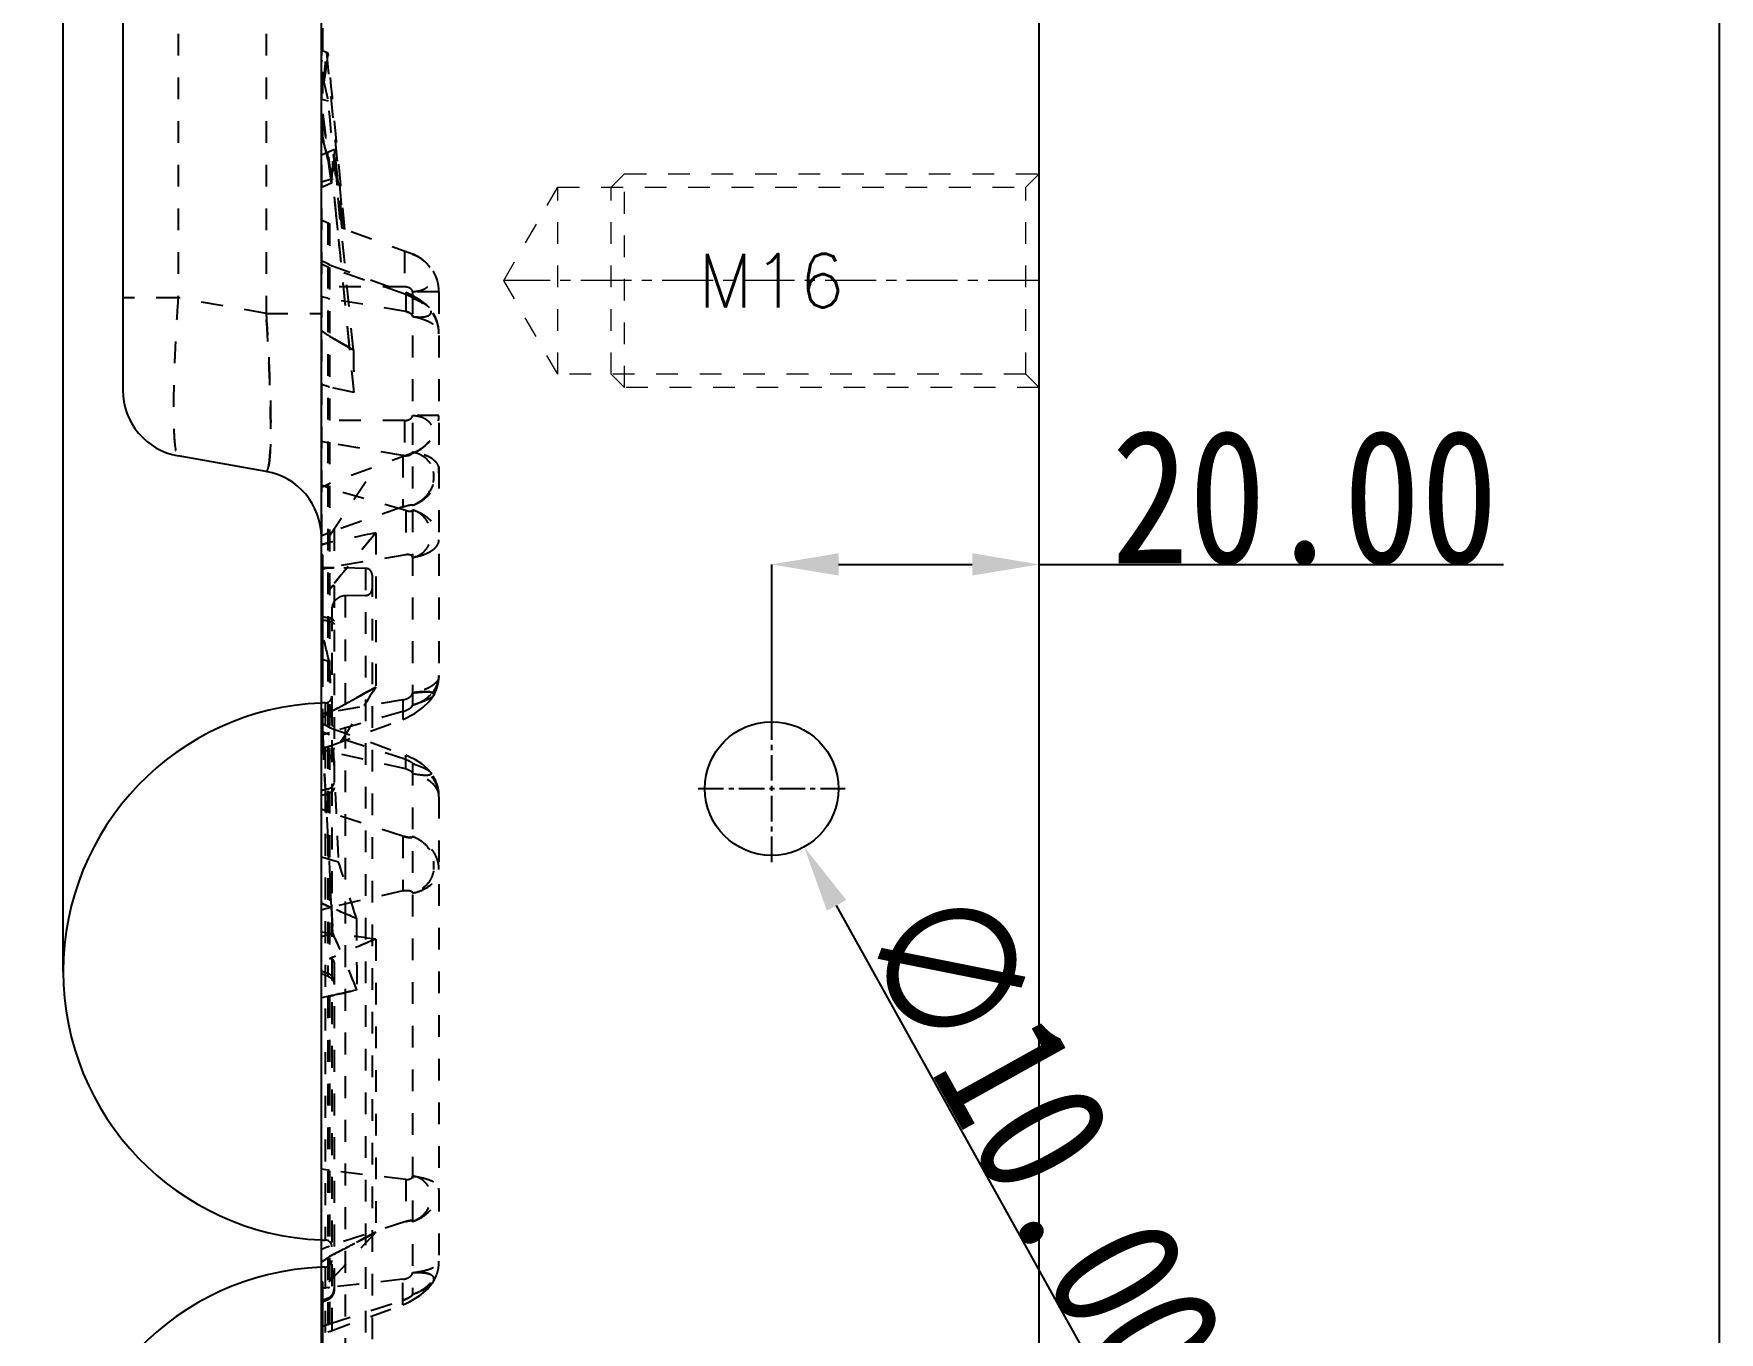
# Model space of a CAD drawing. Header units: millimetres. Extents: x 2667 to 4588, y -8940 to -2822.
# Drawn here: x 3617.1 to 3743.2, y -5676.1 to -5578.9 of the extents above; entities that cross this region are included whole.
import ezdxf
from ezdxf.enums import TextEntityAlignment as Align

# ---------------------------------------------------------------- set-up
doc = ezdxf.new("R2010")
doc.units = ezdxf.units.MM
doc.header["$LTSCALE"] = 16.335
doc.header["$PDMODE"] = 3
doc.header["$PDSIZE"] = 8
doc.linetypes.add('CENTER', pattern=[0.6, 0.375, -0.075, 0.075, -0.075])
doc.linetypes.add('HIDDEN', pattern=[0.2, 0.1, -0.1])
doc.layers.get('0').update_dxf_attribs({"linetype": 'CONTINUOUS'})
doc.layers.get('Defpoints').update_dxf_attribs({"linetype": 'CONTINUOUS'})
doc.layers.add('DEFAULT_2', color=8, linetype='HIDDEN')
doc.layers.add('screw', color=33, linetype='CONTINUOUS', lineweight=13)
doc.styles.get("Standard").update_dxf_attribs({"font": 'txt', "width": 0.85})
doc.styles.add('TXT', font='txt.shx', dxfattribs={"bigfont": 'gbcbig.shx'})
doc.dimstyles.new('mold', dxfattribs={"dimtxt": 10, "dimasz": 5, "dimexe": 0, "dimexo": 0, "dimgap": 0, "dimtad": 1, "dimzin": 1, "dimdsep": 46, "dimtxsty": 'Standard', "dimcen": 0, "dimclrd": 4, "dimclre": 4, "dimclrt": 6, "dimazin": 0, "dimtfac": 1, "dimtofl": 0, "dimtmove": 0, "dimatfit": 3, "dimfxl": 0, "dimarcsym": 0})

# ---------------------------------------------------------------- blocks, each defined once
blk = doc.blocks.new('*D408')
at = {"color": 4, "linetype": 'Continuous', "lineweight": -2}
for p, q in [((3638.63, -5627), (3638.63, -5549.5)), ((3687.32, -5549.5), (3643.63, -5549.5)), ((3692.32, -5618.63), (3692.32, -5549.5))]:
    blk.add_line(p, q, dxfattribs=at)
at = {"color": 4}
for points in [[(3643.63, -5548.66), (3643.63, -5550.33), (3638.63, -5549.5)], [(3687.32, -5548.66), (3687.32, -5550.33), (3692.32, -5549.5)]]:
    blk.add_solid(points, dxfattribs=at)
at = {"layer": 'Defpoints', "color": 0}
for p in [(3638.63, -5549.5), (3692.32, -5618.63), (3638.63, -5627)]:
    blk.add_point(p, dxfattribs=at)
at = {"color": 6, "insert": (3659.79, -5544.5), "char_height": 10, "attachment_point": 5}
blk.add_mtext('53.69', dxfattribs=at)
blk = doc.blocks.new('*D410')
at = {"color": 4, "lineweight": -2}
blk.add_line((3696.8, -5679.47), (3677.17, -5644.14), dxfattribs=at)
at = {"color": 4}
blk.add_solid([(3677.9, -5643.73), (3676.45, -5644.54), (3674.75, -5639.77)], dxfattribs=at)
at = {"layer": 'Defpoints', "color": 0}
for p in [(3669.89, -5631.03), (3674.75, -5639.77)]:
    blk.add_point(p, dxfattribs=at)
at = {"color": 6, "insert": (3692.57, -5661.56), "char_height": 10, "attachment_point": 5, "rotation": 299.0567}
blk.add_mtext('∅10.00', dxfattribs=at)
blk = doc.blocks.new('*D409')
at = {"color": 4, "lineweight": -2}
for p, q in [((3672.32, -5631.75), (3672.32, -5618.63)), ((3677.32, -5618.63), (3687.32, -5618.63)), ((3692.32, -5628.64), (3692.32, -5618.63)), ((3692.32, -5618.63), (3727.07, -5618.63))]:
    blk.add_line(p, q, dxfattribs=at)
at = {"color": 4}
for points in [[(3677.32, -5617.79), (3677.32, -5619.46), (3672.32, -5618.63)], [(3687.32, -5617.79), (3687.32, -5619.46), (3692.32, -5618.63)]]:
    blk.add_solid(points, dxfattribs=at)
at = {"layer": 'Defpoints', "color": 0}
for p in [(3692.32, -5618.63), (3692.32, -5628.64), (3672.32, -5631.75)]:
    blk.add_point(p, dxfattribs=at)
at = {"color": 6, "insert": (3712.19, -5613.63), "char_height": 10, "attachment_point": 5}
blk.add_mtext('20.00', dxfattribs=at)
blk = doc.blocks.new('*D462')
at = {"color": 4, "linetype": 'Continuous', "lineweight": -2}
for p, q in [((3619.31, -5649.08), (3619.31, -5528.51)), ((3687.32, -5528.51), (3624.31, -5528.51)), ((3692.32, -5572.4), (3692.32, -5528.51))]:
    blk.add_line(p, q, dxfattribs=at)
at = {"color": 4}
for points in [[(3624.31, -5527.68), (3624.31, -5529.35), (3619.31, -5528.51)], [(3687.32, -5527.68), (3687.32, -5529.35), (3692.32, -5528.51)]]:
    blk.add_solid(points, dxfattribs=at)
at = {"layer": 'Defpoints', "color": 0}
for p in [(3619.31, -5528.51), (3692.32, -5572.4), (3619.31, -5649.08)]:
    blk.add_point(p, dxfattribs=at)
at = {"color": 6, "insert": (3650.17, -5523.51), "char_height": 10, "attachment_point": 5}
blk.add_mtext('73.00', dxfattribs=at)

msp = doc.modelspace()

# ---------------------------------------------------------------- linework, layer by layer
at = {"color": 7, "linetype": 'Continuous'}
for p, q in [((3623.777, -5572.397), (3623.777, -5605.583)), ((3692.317, -5862.397), (3692.317, -5572.397)), ((3634.495, -5611.668), (3627.909, -5610.507)), ((3638.627, -5680.999), (3638.627, -5616.592)), ((3638.727, -5617.924), (3638.627, -5617.884)), ((3638.727, -5626.363), (3638.727, -5617.924)), ((3638.627, -5625.727), (3638.727, -5625.752)), ((3638.727, -5626.363), (3638.627, -5626.402)), ((3638.727, -5672.327), (3638.627, -5672.28)), ((3638.727, -5680.999), (3638.727, -5672.327))]:
    msp.add_line(p, q, dxfattribs=at)
at = {"color": 1, "linetype": 'CENTER', "ltscale": 0.310989}
for p, q in [((3672.317, -5640.897), (3672.317, -5629.897)), ((3666.817, -5635.397), (3677.817, -5635.397))]:
    msp.add_line(p, q, dxfattribs=at)
msp.add_lwpolyline([(3112.835, -5493.693), (3743.206, -5493.693), (3743.206, -5949.604), (3112.835, -5949.604)], close=True)
msp.add_circle((3672.317, -5635.397), 5)
at = {"color": 7, "linetype": 'Continuous'}
for centre, radius, start, end in [((3628.777, -5605.583), 5, 180, 260), ((3633.627, -5616.592), 5, 0, 80), ((3639.415, -5649.082), 20.1, 92.25433, 267.74567), ((3639.415, -5691.292), 20.1, 92.25433, 267.74567)]:
    msp.add_arc(centre, radius, start, end, dxfattribs=at)
at = {"layer": 'DEFAULT_2', "color": 8, "linetype": 'HIDDEN'}
for p, q in [((3627.909, -5572.397), (3627.909, -5598.689)), ((3634.495, -5572.397), (3634.495, -5599.85)), ((3638.627, -5572.397), (3638.627, -5616.592)), ((3638.727, -5586.667), (3638.727, -5572.397)), ((3639.133, -5580.387), (3638.627, -5580.177)), ((3638.727, -5581.008), (3638.627, -5580.981)), ((3639.04, -5581.147), (3639.055, -5581.034)), ((3639.055, -5581.034), (3639.133, -5580.387)), ((3638.727, -5581.88), (3638.815, -5582.653)), ((3638.727, -5582.196), (3638.777, -5582.637)), ((3638.627, -5582.574), (3638.815, -5582.652)), ((3638.815, -5582.652), (3638.823, -5582.605)), ((3638.627, -5583.81), (3639.13, -5583.955)), ((3638.727, -5584.921), (3639.403, -5590.099)), ((3638.737, -5586.778), (3638.627, -5586.808)), ((3638.727, -5586.667), (3638.737, -5586.778)), ((3638.978, -5587.814), (3638.737, -5586.778)), ((3639.62, -5587.593), (3638.627, -5588.006)), ((3638.988, -5587.856), (3638.978, -5587.814)), ((3639.1, -5587.943), (3639.083, -5587.816)), ((3639.172, -5588.473), (3639.1, -5587.943)), ((3639.393, -5590.103), (3639.172, -5588.473)), ((3639.47, -5589.791), (3638.627, -5590.034)), ((3639.806, -5593.097), (3639.47, -5589.791)), ((3639.393, -5590.103), (3638.627, -5590.422)), ((3639.115, -5593.092), (3638.627, -5592.864)), ((3639.115, -5593.092), (3639.115, -5649.436)), ((3639.227, -5593.155), (3639.227, -5648.135)), ((3645.453, -5595.422), (3639.227, -5593.155)), ((3639.834, -5593.376), (3639.806, -5593.097)), ((3639.854, -5593.572), (3639.834, -5593.376)), ((3639.86, -5593.629), (3639.854, -5593.572)), ((3640.208, -5593.051), (3640.259, -5593.531)), ((3639.115, -5596.151), (3638.627, -5595.923)), ((3639.115, -5596.386), (3638.627, -5596.17)), ((3639.227, -5596.214), (3639.115, -5596.151)), ((3644.849, -5595.202), (3644.849, -5597.864)), ((3639.227, -5596.214), (3644.949, -5598.297)), ((3644.949, -5598.427), (3639.227, -5596.447)), ((3627.909, -5598.689), (3623.777, -5598.689)), ((3634.495, -5599.85), (3627.909, -5598.689)), ((3644.849, -5597.864), (3638.627, -5597.864)), ((3639.115, -5598.719), (3638.627, -5598.614)), ((3644.949, -5598.297), (3644.949, -5599.71)), ((3645.343, -5598.461), (3644.949, -5598.297)), ((3645.955, -5598.797), (3645.328, -5598.454)), ((3645.453, -5598.241), (3645.453, -5629.15)), ((3647.427, -5598.241), (3645.453, -5598.241)), ((3647.427, -5598.241), (3647.427, -5626.934)), ((3634.495, -5599.85), (3638.627, -5599.85)), ((3644.949, -5599.71), (3639.227, -5598.749)), ((3646.697, -5599.419), (3646.696, -5599.418)), ((3639.115, -5601.468), (3638.627, -5601.138)), ((3639.227, -5601.557), (3639.83, -5601.899)), ((3639.83, -5601.899), (3640.13, -5602.07)), ((3640.13, -5602.07), (3640.43, -5602.241)), ((3640.43, -5602.241), (3641.028, -5602.583)), ((3640.761, -5602.609), (3640.742, -5602.419)), ((3641.074, -5605.758), (3640.761, -5602.609)), ((3639.115, -5605.327), (3638.627, -5605.17)), ((3647.427, -5607.488), (3645.453, -5607.488)), ((3644.849, -5607.864), (3638.627, -5607.864)), ((3644.849, -5607.864), (3644.849, -5610.527)), ((3639.115, -5609.528), (3638.627, -5609.423)), ((3644.719, -5610.481), (3639.227, -5609.558)), ((3645.453, -5610.307), (3639.227, -5612.573)), ((3639.227, -5616.488), (3642.698, -5611.31)), ((3644.719, -5610.481), (3644.719, -5614.326)), ((3639.115, -5612.637), (3638.627, -5612.864)), ((3639.115, -5612.891), (3638.627, -5612.71)), ((3644.951, -5614.601), (3639.227, -5612.942)), ((3644.719, -5614.326), (3639.227, -5616.24)), ((3644.951, -5614.601), (3644.951, -5617.905)), ((3639.115, -5616.3), (3638.627, -5616.518)), ((3639.577, -5615.966), (3639.577, -5618.886)), ((3642.698, -5616.265), (3642.698, -5627.819)), ((3638.627, -5617.152), (3639.115, -5617.02)), ((3638.768, -5617.114), (3638.627, -5617.152)), ((3638.952, -5617.064), (3638.768, -5617.114)), ((3639.115, -5617.02), (3638.952, -5617.064)), ((3641.936, -5618.923), (3638.627, -5618.865)), ((3639.115, -5618.875), (3639.543, -5618.881)), ((3644.951, -5617.905), (3639.227, -5618.868)), ((3639.115, -5618.897), (3638.627, -5619.002)), ((3641.936, -5618.923), (3641.936, -5805.87)), ((3642.43, -5619.425), (3642.43, -5805.368)), ((3639.227, -5620.502), (3639.494, -5620.175)), ((3639.577, -5620.243), (3639.577, -5635.346)), ((3641.936, -5620.95), (3640.402, -5620.977)), ((3640.402, -5620.977), (3640.402, -5803.816)), ((3639.415, -5621.982), (3639.415, -5802.811)), ((3638.727, -5625.752), (3639.209, -5625.87)), ((3638.727, -5631.062), (3638.727, -5626.363)), ((3644.715, -5628.764), (3639.227, -5629.686)), ((3640.377, -5629.082), (3640.93, -5628.78)), ((3640.93, -5628.78), (3641.534, -5628.451)), ((3641.534, -5628.451), (3642.429, -5627.965)), ((3642.429, -5627.965), (3642.698, -5627.819)), ((3644.715, -5628.764), (3644.715, -5630.223)), ((3647.032, -5628.422), (3647.032, -5628.422)), ((3639.115, -5629.716), (3638.627, -5629.821)), ((3638.627, -5630.151), (3638.952, -5629.921)), ((3638.79, -5630.036), (3638.627, -5630.151)), ((3638.952, -5629.921), (3638.79, -5630.036)), ((3638.924, -5628.988), (3638.924, -5669.176)), ((3638.952, -5629.921), (3639.115, -5629.807)), ((3644.715, -5629.634), (3639.227, -5631.198)), ((3639.227, -5629.711), (3639.299, -5629.672)), ((3639.227, -5632.221), (3644.715, -5630.223)), ((3639.299, -5629.672), (3639.414, -5629.608)), ((3639.414, -5629.608), (3639.577, -5629.519)), ((3639.577, -5629.519), (3639.888, -5629.349)), ((3639.888, -5629.349), (3640.377, -5629.082)), ((3639.115, -5630.756), (3638.627, -5630.529)), ((3638.727, -5631.016), (3638.627, -5631.04)), ((3639.115, -5631.335), (3638.627, -5631.135)), ((3639.115, -5631.247), (3638.627, -5631.426)), ((3638.719, -5631.13), (3638.714, -5631.019)), ((3638.733, -5631.42), (3638.719, -5631.13)), ((3638.78, -5632.398), (3638.733, -5631.42)), ((3639.227, -5630.82), (3639.115, -5630.756)), ((3639.227, -5630.82), (3644.947, -5632.902)), ((3644.947, -5633.22), (3639.227, -5631.39)), ((3639.115, -5632.284), (3638.627, -5632.512)), ((3639.115, -5632.604), (3638.627, -5632.464)), ((3638.785, -5632.503), (3638.78, -5632.398)), ((3638.822, -5633.253), (3638.785, -5632.503)), ((3639.227, -5632.221), (3639.115, -5632.284)), ((3644.947, -5633.919), (3639.227, -5632.643)), ((3638.953, -5635.907), (3638.822, -5633.253)), ((3644.947, -5633.919), (3644.947, -5632.902)), ((3645.453, -5633.535), (3645.453, -5673.231)), ((3646.808, -5634.187), (3646.807, -5634.186)), ((3638.963, -5636.098), (3638.953, -5635.907)), ((3639.004, -5636.927), (3638.963, -5636.098)), ((3647.427, -5636.005), (3647.427, -5670.753)), ((3639.115, -5637.147), (3638.627, -5636.947)), ((3639.189, -5640.51), (3639.004, -5636.927)), ((3644.721, -5638.96), (3639.227, -5637.203)), ((3644.721, -5638.96), (3644.721, -5643.048)), ((3639.913, -5640.894), (3638.627, -5640.539)), ((3639.115, -5644.197), (3638.627, -5643.973)), ((3638.627, -5643.973), (3638.79, -5644.047)), ((3638.79, -5644.047), (3638.953, -5644.122)), ((3644.721, -5643.048), (3639.227, -5644.307)), ((3639.384, -5644.182), (3639.37, -5643.933)), ((3639.115, -5644.347), (3638.627, -5644.49)), ((3638.953, -5644.122), (3639.115, -5644.197)), ((3639.227, -5644.251), (3639.415, -5644.332)), ((3639.387, -5644.243), (3639.384, -5644.182)), ((3639.392, -5644.323), (3639.387, -5644.243)), ((3639.413, -5644.722), (3639.392, -5644.323)), ((3639.497, -5646.252), (3639.413, -5644.722)), ((3639.115, -5646.223), (3638.627, -5646.15)), ((3639.497, -5646.251), (3638.627, -5646.492)), ((3642.698, -5646.655), (3642.698, -5668.591)), ((3639.227, -5648.135), (3639.422, -5648.052)), ((3639.577, -5648.414), (3639.577, -5672.958)), ((3639.115, -5650.947), (3638.627, -5651.044)), ((3639.115, -5650.947), (3639.115, -5676.074)), ((3639.415, -5650.885), (3639.227, -5650.928)), ((3639.227, -5650.928), (3639.227, -5676.011)), ((3639.577, -5650.848), (3639.415, -5650.885)), ((3639.756, -5650.808), (3639.577, -5650.848)), ((3639.115, -5663.95), (3638.627, -5663.877)), ((3644.953, -5664.639), (3639.227, -5663.971)), ((3644.953, -5664.639), (3644.953, -5667.787)), ((3644.953, -5667.787), (3639.227, -5669.618)), ((3641.534, -5669.199), (3642.429, -5668.731)), ((3642.429, -5668.731), (3642.485, -5668.702)), ((3642.485, -5668.702), (3642.698, -5668.591)), ((3639.115, -5669.674), (3638.627, -5669.874)), ((3638.761, -5670.737), (3639.115, -5670.499)), ((3639.115, -5670.499), (3638.952, -5670.608)), ((3639.227, -5670.407), (3639.414, -5670.309)), ((3639.414, -5670.309), (3639.496, -5670.266)), ((3639.496, -5670.266), (3639.577, -5670.224)), ((3639.577, -5670.224), (3639.679, -5670.17)), ((3638.79, -5670.718), (3638.627, -5670.828)), ((3638.627, -5670.828), (3638.761, -5670.737)), ((3638.952, -5670.608), (3638.79, -5670.718)), ((3638.924, -5671.198), (3638.924, -5711.386)), ((3639.115, -5672.728), (3638.627, -5672.796)), ((3644.713, -5672.112), (3639.227, -5672.709)), ((3644.713, -5674.014), (3644.713, -5672.112)), ((3646.593, -5672.819), (3646.979, -5672.331)), ((3646.979, -5672.331), (3646.979, -5672.331)), ((3639.227, -5675.44), (3644.713, -5673.686)), ((3639.227, -5676.011), (3644.712, -5674.014)), ((3639.115, -5675.496), (3638.627, -5675.696)), ((3639.227, -5676.011), (3639.115, -5676.074))]:
    msp.add_line(p, q, dxfattribs=at)
for points in [[(3646.697, -5599.419), (3646.471, -5599.187), (3645.942, -5598.788)], [(3644.715, -5630.223), (3644.986, -5630.113), (3645.648, -5629.756), (3646.221, -5629.34), (3646.703, -5628.874), (3647.032, -5628.422)], [(3646.807, -5634.186), (3646.569, -5633.918), (3646.147, -5633.558), (3645.658, -5633.237), (3645.099, -5632.961), (3644.947, -5632.902)], [(3645.177, -5673.816), (3645.969, -5673.347), (3646.585, -5672.827)], [(3644.713, -5674.014), (3645.211, -5673.799), (3645.988, -5673.334)]]:
    msp.add_lwpolyline(points, dxfattribs=at)
for centre, radius, start, end in [((1025.154, -5834.498), 2626.301, 5.263388, 5.552392), ((3772.795, -5552.354), 137.349, 192.5498, 193.30153), ((3599.349, -5576.009), 40.022, 350.51276, 351.53187), ((3597.288, -5575.668), 42.11, 351.48617, 352.52355), ((-578.743, -6023.075), 4240.67, 5.690633, 5.943621), ((4802.23, -5431.836), 1173.558, 187.50582, 187.75057), ((4925.822, -5415.415), 1298.237, 187.511854, 187.631232), ((3740.946, -5563.513), 104.823, 192.82336, 194.51838), ((3736.567, -5564.61), 100.309, 193.39925, 194.53863), ((3503.624, -5581.358), 136.06, 356.3164, 357.35922), ((1184.79, -5854.397), 2469.287, 6.075482, 6.202855), ((1292.671, -5842.791), 2360.783, 6.060801, 6.205745), ((-1844.068, -6148.664), 5511.944, 5.652584, 5.819389), ((3638.777, -5593.817), 0.8, 55.78057, 65), ((3644.427, -5598.241), 3, 0, 70), ((3638.786, -5597.13), 0.813, 57.13944, 66.10119), ((3644.427, -5601.38), 3, 359.99921, 40.85062), ((3638.555, -5602.293), 0.997, 47.61641, 55.81195), ((3402.34, -6019.356), 480.283, 60.20004, 60.44733), ((3912.826, -5600.257), 271.808, 180.49024, 181.15959), ((3890.74, -5600.575), 249.72, 180.46064, 181.1892), ((3638.929, -5605.905), 0.607, 60.60991, 72.13925), ((3644.427, -5607.488), 3, 290, 0), ((3645.076, -5608.294), 1.955, 320.19685, 323.06712), ((3638.777, -5611.912), 0.8, 295, 304.21943), ((3638.805, -5613.726), 0.891, 65.65379, 69.6313), ((3638.812, -5613.71), 0.873, 61.61069, 69.67079), ((3638.82, -5613.693), 0.854, 61.56549, 65.65465), ((3644.444, -5611.298), 3.071, 289.17561, 298.83275), ((3638.785, -5615.559), 0.811, 294.04969, 303.0438), ((3757.222, -6178.405), 573.687, 101.515243, 101.869236), ((4439.262, -6272.35), 1031.969, 140.523647, 140.827741), ((4444.878, -6276.96), 1039.236, 140.52434, 140.803036), ((3638.838, -5617.607), 1.32, 282.13258, 284.68487), ((3638.87, -5617.729), 1.193, 284.6801, 287.41024), ((3641.927, -5619.425), 0.502, 0, 89), ((3640.42, -5621.982), 1.005, 91, 180), ((3641.927, -5620.448), 0.502, 271, 0), ((3250.478, -5719.01), 399.733, 13.474, 13.76745), ((6204.629, -5513.181), 2567.894, 182.515169, 182.850743), ((3644.426, -5626.934), 3.001, 330.28196, 359.99924), ((3638.912, -5628.485), 0.502, 271.39757, 359.9989), ((5005.549, -6505.335), 1620.925, 147.223242, 147.450569), ((4017.459, -6319.37), 786.568, 118.45386, 118.741821), ((3639.415, -5649.082), 20.1, 91.3976, 92.25433), ((3638.838, -5628.425), 1.32, 282.13258, 284.68486), ((3638.678, -5629.186), 0.759, 305.15876, 310.67133), ((3638.87, -5628.548), 1.193, 284.68009, 287.41024), ((3638.626, -5629.125), 0.84, 310.67098, 315.74394), ((5753.611, -5529.912), 2117.313, 182.737072, 183.149819), ((3638.814, -5630.42), 0.881, 289.99906, 297.96583), ((3638.807, -5630.402), 0.9, 290.04196, 293.96919), ((3638.798, -5632.109), 0.836, 59.17526, 67.74546), ((3638.823, -5630.438), 0.861, 293.96812, 298.01306), ((3644.429, -5636.011), 2.998, 0.13047, 37.50529), ((3638.798, -5637.921), 0.836, 59.17526, 67.74546), ((3444.151, -5705.229), 206.063, 16.9595, 18.19261), ((3445.616, -5704.765), 204.526, 16.95486, 18.19724), ((3644.821, -5641.167), 2.228, 352.79243, 8.5087), ((3638.024, -5646.575), 2.617, 63.9657, 65.35152), ((3638.079, -5646.458), 2.488, 62.52277, 65.38898), ((3638.824, -5643.353), 1.036, 286.35097, 289.67751), ((3638.134, -5646.35), 2.366, 62.48821, 63.96894), ((3638.848, -5643.422), 0.963, 289.67423, 293.16731), ((4415.832, -5643.416), 774.581, 180.126183, 180.521196), ((4407.663, -5643.46), 766.412, 180.124225, 180.523449), ((3519.832, -6667.438), 1028.15, 83.136658, 83.331437), ((3890.402, -6232.321), 635.895, 112.925678, 113.265664), ((3891.767, -6235.531), 639.382, 112.92629, 113.245439), ((3638.905, -5650.112), 0.7, 42.06107, 49.70675), ((3639.016, -5650.032), 0.563, 20.80194, 26.42266), ((3638.864, -5665.647), 1.715, 77.7772, 81.57298), ((3639.415, -5649.082), 20.1, 267.74567, 268.6024), ((3638.912, -5669.678), 0.502, 0.0011, 88.60243), ((4696.372, -6657.482), 1445.038, 136.81661, 137.01809), ((4297.026, -6923.401), 1415.165, 117.540066, 117.698665), ((3638.692, -5669.872), 0.757, 303.97811, 309.56385), ((3638.804, -5668.91), 0.825, 292.25454, 300.85618), ((3638.648, -5669.818), 0.826, 309.56056, 314.48475), ((3639.415, -5691.292), 20.1, 91.3976, 92.25433), ((3638.912, -5670.695), 0.502, 271.39757, 359.9989), ((3644.426, -5670.753), 3.001, 328.27552, 359.98871), ((3638.865, -5670.916), 1.829, 277.85869, 281.41175), ((3638.847, -5670.802), 1.944, 277.91538, 279.61983), ((3638.885, -5671.021), 1.722, 279.6153, 281.46376), ((3637.404, -5670.977), 2.254, 323.96291, 330.32873), ((3637.536, -5671.051), 2.103, 330.32188, 333.45764), ((3637.684, -5671.125), 1.937, 333.45743, 337.31505), ((3638.825, -5672.952), 0.753, 322.80264, 337.30277), ((3638.798, -5674.722), 0.836, 292.25454, 300.82474)]:
    msp.add_arc(centre, radius, start, end, dxfattribs=at)
for centre, major_axis, ratio, start_param, end_param in [((3633.786, -5698.327), (170.587, 0), 0.4659809, 1.5395488, 1.5424114), ((3635.863, -5699.332), (172.664, 0), 0.4659809, 7.8351458, 7.8379731), ((3661.806, -5696.96), (168.686, -43.34), 0.3916533, 8.0885134, 8.0914191), ((3660.808, -5697.947), (170.868, -43.9), 0.3916533, 1.7977405, 1.8006062), ((3662.803, -5699.693), (168.649, 43.33), 0.3916533, 1.6107182, 1.6136269), ((3663.64, -5700.715), (170.762, 43.873), 0.3916533, 1.6138971, 1.6167711), ((3661.356, -5695.726), (169.002, -72.299), 0.1891662, 1.7830985, 1.7860028), ((3662.142, -5696.698), (171.121, -73.206), 0.1891662, 1.7860801, 1.7889496), ((3663.253, -5700.927), (168.931, 72.269), 0.1891662, 1.6329528, 1.6358629), ((3662.305, -5701.965), (171.115, 73.203), 0.1891662, 7.9087281, 7.9115981)]:
    msp.add_ellipse(centre, major_axis=major_axis, ratio=ratio, start_param=start_param, end_param=end_param, dxfattribs=at)
for points, knots in [([(3638.777, -5582.637), (3638.8, -5582.446), (3638.886, -5581.68), (3638.958, -5580.912), (3639.006, -5580.335)], [0, 0, 0, 0, 0.2491529, 1, 1, 1, 1]), ([(3638.815, -5582.652), (3638.847, -5582.465), (3638.968, -5581.713), (3639.067, -5580.956), (3639.133, -5580.387)], [0, 0, 0, 0, 0.2489644, 1, 1, 1, 1]), ([(3639.621, -5587.593), (3639.605, -5587.801), (3639.542, -5588.639), (3639.463, -5589.476), (3639.393, -5590.103)], [0, 0, 0, 0, 0.248413, 1, 1, 1, 1]), ([(3639.621, -5587.593), (3639.605, -5587.801), (3639.541, -5588.639), (3639.463, -5589.476), (3639.393, -5590.103)], [0, 0, 0, 0, 0.2484419, 1, 1, 1, 1]), ([(3645.453, -5595.422), (3645.662, -5595.498), (3646.054, -5595.691), (3646.536, -5596.093), (3646.86, -5596.567), (3646.985, -5597.077), (3646.872, -5597.565), (3646.535, -5597.948), (3646.037, -5598.187), (3645.654, -5598.235), (3645.453, -5598.241)], [0, 0, 0, 0, 0.1499498, 0.2916492, 0.4188949, 0.5313036, 0.6355709, 0.7434866, 0.8641643, 1, 1, 1, 1]), ([(3646.189, -5595.817), (3646.135, -5595.776), (3645.905, -5595.617), (3645.651, -5595.494), (3645.453, -5595.422)], [0, 0, 0, 0, 0.2455955, 1, 1, 1, 1]), ([(3627.909, -5598.689), (3627.855, -5599.453), (3627.76, -5600.952), (3627.653, -5603.13), (3627.586, -5605.138), (3627.56, -5606.901), (3627.577, -5608.351), (3627.628, -5609.341), (3627.695, -5609.933), (3627.753, -5610.227), (3627.807, -5610.41), (3627.875, -5610.501), (3627.909, -5610.507)], [0, 0, 0, 0, 0.1933243, 0.3791935, 0.5503838, 0.7006228, 0.8242088, 0.9166661, 0.9502418, 0.9750733, 0.991277, 1, 1, 1, 1]), ([(3645.453, -5598.241), (3645.452, -5598.182), (3645.4, -5598.06), (3645.238, -5597.949), (3645.049, -5597.882), (3644.914, -5597.864), (3644.849, -5597.864)], [0, 0, 0, 0, 0.22703, 0.4758799, 0.7458164, 1, 1, 1, 1]), ([(3644.949, -5598.427), (3645.004, -5598.446), (3645.114, -5598.489), (3645.266, -5598.559), (3645.377, -5598.621), (3645.436, -5598.668), (3645.453, -5598.693), (3645.453, -5598.703)], [0, 0, 0, 0, 0.2998477, 0.6082274, 0.8598846, 0.9458493, 1, 1, 1, 1]), ([(3645.453, -5598.703), (3645.452, -5598.693), (3645.435, -5598.668), (3645.376, -5598.621), (3645.265, -5598.559), (3645.114, -5598.489), (3645.004, -5598.446), (3644.949, -5598.427)], [0, 0, 0, 0, 0.055131, 0.1417066, 0.3932547, 0.7006807, 1, 1, 1, 1]), ([(3647.427, -5601.38), (3647.427, -5601.091), (3647.332, -5600.506), (3646.919, -5599.715), (3646.277, -5599.081), (3645.737, -5598.802), (3645.453, -5598.703)], [0, 0, 0, 0, 0.2454905, 0.4932734, 0.7447603, 1, 1, 1, 1]), ([(3645.453, -5598.703), (3645.711, -5598.79), (3646.071, -5598.944), (3646.476, -5599.206), (3646.635, -5599.347), (3646.697, -5599.419)], [0, 0, 0, 0, 0.5641805, 0.8028854, 1, 1, 1, 1]), ([(3634.495, -5611.668), (3634.508, -5611.67), (3634.541, -5611.663), (3634.578, -5611.621), (3634.612, -5611.556), (3634.643, -5611.463), (3634.673, -5611.343), (3634.713, -5611.13), (3634.754, -5610.793), (3634.791, -5610.309), (3634.818, -5609.721), (3634.834, -5609.036), (3634.841, -5607.947), (3634.818, -5606.399), (3634.75, -5604.363), (3634.643, -5602.151), (3634.548, -5600.627), (3634.495, -5599.85)], [0, 0, 0, 0, 0.0033404, 0.007644, 0.0137272, 0.0218818, 0.0322198, 0.0447905, 0.0767056, 0.117628, 0.1671875, 0.2249121, 0.2903168, 0.4417325, 0.6151582, 0.8037046, 1, 1, 1, 1]), ([(3634.495, -5599.85), (3634.548, -5600.627), (3634.643, -5602.151), (3634.75, -5604.363), (3634.818, -5606.399), (3634.841, -5607.947), (3634.834, -5609.036), (3634.818, -5609.721), (3634.791, -5610.309), (3634.754, -5610.793), (3634.713, -5611.129), (3634.673, -5611.343), (3634.643, -5611.463), (3634.612, -5611.556), (3634.578, -5611.621), (3634.541, -5611.663), (3634.508, -5611.67), (3634.495, -5611.668)], [0, 0, 0, 0, 0.1962752, 0.384837, 0.5582669, 0.7096774, 0.7750801, 0.8328039, 0.8823638, 0.9232882, 0.9552064, 0.9677786, 0.9781177, 0.9862729, 0.9923561, 0.9966591, 1, 1, 1, 1]), ([(3644.949, -5599.71), (3645.004, -5599.72), (3645.119, -5599.754), (3645.309, -5599.844), (3645.451, -5599.979), (3645.453, -5600.079)], [0, 0, 0, 0, 0.2595417, 0.5397434, 1, 1, 1, 1]), ([(3645.453, -5600.079), (3645.45, -5599.978), (3645.308, -5599.844), (3645.118, -5599.754), (3645.004, -5599.72), (3644.949, -5599.71)], [0, 0, 0, 0, 0.4615135, 0.7409217, 1, 1, 1, 1]), ([(3645.453, -5600.079), (3645.576, -5600.096), (3645.81, -5600.12), (3646.14, -5600.125), (3646.42, -5600.09), (3646.639, -5600.019), (3646.794, -5599.91), (3646.886, -5599.683), (3646.776, -5599.511), (3646.697, -5599.419)], [0, 0, 0, 0, 0.1950665, 0.3703119, 0.5187103, 0.6377659, 0.7301033, 0.8081999, 1, 1, 1, 1]), ([(3645.453, -5600.079), (3645.725, -5600.124), (3646.221, -5600.245), (3646.78, -5600.498), (3647.115, -5600.753), (3647.338, -5601), (3647.427, -5601.234), (3647.427, -5601.38)], [0, 0, 0, 0, 0.3274506, 0.6054231, 0.722676, 0.8258178, 1, 1, 1, 1]), ([(3644.849, -5607.864), (3644.914, -5607.864), (3645.049, -5607.846), (3645.237, -5607.78), (3645.399, -5607.669), (3645.452, -5607.546), (3645.453, -5607.488)], [0, 0, 0, 0, 0.2538947, 0.5232537, 0.7722043, 1, 1, 1, 1]), ([(3645.453, -5607.488), (3645.654, -5607.493), (3646.037, -5607.542), (3646.535, -5607.78), (3646.872, -5608.164), (3646.985, -5608.652), (3646.86, -5609.162), (3646.536, -5609.636), (3646.054, -5610.037), (3645.662, -5610.231), (3645.453, -5610.307)], [0, 0, 0, 0, 0.1358356, 0.2565133, 0.364429, 0.4686962, 0.5811049, 0.7083507, 0.8500501, 1, 1, 1, 1]), ([(3645.453, -5610.307), (3645.519, -5610.283), (3645.775, -5610.179), (3646.017, -5610.04), (3646.182, -5609.917)], [0, 0, 0, 0, 0.2533391, 1, 1, 1, 1]), ([(3646.182, -5609.917), (3646.22, -5609.889), (3646.362, -5609.777), (3646.492, -5609.649), (3646.578, -5609.546)], [0, 0, 0, 0, 0.2579404, 1, 1, 1, 1]), ([(3645.453, -5610.203), (3645.453, -5610.234), (3645.439, -5610.296), (3645.378, -5610.371), (3645.293, -5610.425), (3645.152, -5610.477), (3644.956, -5610.502), (3644.796, -5610.494), (3644.719, -5610.481)], [0, 0, 0, 0, 0.1068006, 0.2113341, 0.3253129, 0.4516013, 0.7283688, 1, 1, 1, 1]), ([(3644.719, -5610.481), (3644.796, -5610.494), (3644.956, -5610.502), (3645.151, -5610.477), (3645.292, -5610.425), (3645.377, -5610.371), (3645.438, -5610.296), (3645.452, -5610.234), (3645.453, -5610.203)], [0, 0, 0, 0, 0.27144, 0.5477125, 0.6739505, 0.7881195, 0.8930144, 1, 1, 1, 1]), ([(3645.453, -5610.203), (3645.657, -5610.243), (3646.052, -5610.375), (3646.551, -5610.741), (3646.9, -5611.244), (3647.07, -5611.833), (3647.045, -5612.458), (3646.754, -5613.262), (3646.289, -5613.757), (3645.925, -5613.988)], [0, 0, 0, 0, 0.1255286, 0.2476289, 0.3679687, 0.488759, 0.6122152, 0.7394997, 1, 1, 1, 1]), ([(3647.427, -5611.504), (3647.427, -5611.358), (3647.338, -5611.124), (3647.115, -5610.877), (3646.78, -5610.622), (3646.221, -5610.369), (3645.725, -5610.248), (3645.453, -5610.203)], [0, 0, 0, 0, 0.1741822, 0.277324, 0.3945769, 0.6725494, 1, 1, 1, 1]), ([(3645.453, -5614.199), (3645.738, -5614.1), (3646.278, -5613.818), (3646.919, -5613.18), (3647.332, -5612.384), (3647.427, -5611.795), (3647.427, -5611.504)], [0, 0, 0, 0, 0.254581, 0.5058805, 0.7539416, 1, 1, 1, 1]), ([(3645.453, -5614.199), (3645.831, -5614.06), (3646.359, -5613.713), (3646.825, -5613.06), (3646.963, -5612.685), (3647.004, -5612.495)], [0, 0, 0, 0, 0.5060484, 0.7563078, 1, 1, 1, 1]), ([(3647.004, -5612.495), (3647.019, -5612.427), (3647.064, -5612.155), (3647.052, -5611.873), (3647.01, -5611.672)], [0, 0, 0, 0, 0.2542089, 1, 1, 1, 1]), ([(3644.719, -5614.326), (3644.796, -5614.299), (3644.953, -5614.25), (3645.142, -5614.201), (3645.289, -5614.175), (3645.367, -5614.166), (3645.451, -5614.171), (3645.453, -5614.199)], [0, 0, 0, 0, 0.3230738, 0.6445651, 0.7813689, 0.890308, 1, 1, 1, 1]), ([(3644.951, -5614.601), (3645.004, -5614.617), (3645.112, -5614.639), (3645.245, -5614.648), (3645.341, -5614.639), (3645.398, -5614.623), (3645.441, -5614.595), (3645.453, -5614.564), (3645.453, -5614.55)], [0, 0, 0, 0, 0.3033726, 0.6000637, 0.7280649, 0.8351814, 0.9214285, 1, 1, 1, 1]), ([(3645.453, -5614.55), (3645.733, -5614.631), (3646.259, -5614.858), (3646.904, -5615.385), (3647.327, -5616.052), (3647.427, -5616.557), (3647.427, -5616.801)], [0, 0, 0, 0, 0.273222, 0.5302751, 0.7705567, 1, 1, 1, 1]), ([(3645.453, -5618.103), (3645.646, -5618.066), (3646.023, -5617.929), (3646.48, -5617.538), (3646.773, -5617.009), (3646.874, -5616.405), (3646.77, -5615.791), (3646.478, -5615.235), (3646.027, -5614.796), (3645.649, -5614.611), (3645.453, -5614.55)], [0, 0, 0, 0, 0.1219154, 0.2430954, 0.3651839, 0.489345, 0.6159044, 0.7441534, 0.8726976, 1, 1, 1, 1]), ([(3645.453, -5618.103), (3645.725, -5618.058), (3646.221, -5617.937), (3646.78, -5617.684), (3647.115, -5617.428), (3647.338, -5617.182), (3647.427, -5616.948), (3647.427, -5616.801)], [0, 0, 0, 0, 0.3274506, 0.6054231, 0.722676, 0.8258178, 1, 1, 1, 1]), ([(3647.131, -5617.401), (3647.147, -5617.387), (3647.203, -5617.329), (3647.255, -5617.267), (3647.288, -5617.218)], [0, 0, 0, 0, 0.2614701, 1, 1, 1, 1]), ([(3647.288, -5617.218), (3647.311, -5617.185), (3647.386, -5617.059), (3647.427, -5616.909), (3647.427, -5616.801)], [0, 0, 0, 0, 0.2680473, 1, 1, 1, 1]), ([(3639.577, -5618.886), (3639.577, -5618.888), (3639.56, -5618.884), (3639.542, -5618.889), (3639.5, -5618.888), (3639.448, -5618.889), (3639.38, -5618.889), (3639.268, -5618.889), (3639.178, -5618.888), (3639.115, -5618.888)], [0, 0, 0, 0, 0.0176233, 0.0694383, 0.1545127, 0.2713105, 0.4174583, 0.5903917, 1, 1, 1, 1]), ([(3645.453, -5618.103), (3645.452, -5618.062), (3645.407, -5617.973), (3645.27, -5617.914), (3645.115, -5617.891), (3645.005, -5617.896), (3644.951, -5617.905)], [0, 0, 0, 0, 0.2093305, 0.4494672, 0.7267537, 1, 1, 1, 1]), ([(3639.227, -5620.502), (3639.267, -5620.457), (3639.325, -5620.394), (3639.403, -5620.317), (3639.454, -5620.271), (3639.499, -5620.236), (3639.534, -5620.214), (3639.572, -5620.211), (3639.577, -5620.234), (3639.577, -5620.243)], [0, 0, 0, 0, 0.3715222, 0.53535, 0.6795868, 0.7994432, 0.8873364, 0.9412304, 1, 1, 1, 1]), ([(3639.577, -5620.243), (3639.577, -5620.234), (3639.572, -5620.211), (3639.534, -5620.214), (3639.499, -5620.236), (3639.454, -5620.271), (3639.403, -5620.317), (3639.325, -5620.394), (3639.267, -5620.457), (3639.227, -5620.502)], [0, 0, 0, 0, 0.0587696, 0.1126636, 0.2005568, 0.3204132, 0.46465, 0.6284778, 1, 1, 1, 1]), ([(3639.577, -5622.865), (3639.577, -5622.803), (3639.457, -5622.721), (3639.297, -5622.666), (3639.179, -5622.641), (3639.115, -5622.631)], [0, 0, 0, 0, 0.3442347, 0.6376393, 1, 1, 1, 1]), ([(3639.115, -5622.865), (3639.145, -5622.87), (3639.25, -5622.89), (3639.355, -5622.919), (3639.425, -5622.951)], [0, 0, 0, 0, 0.2810922, 1, 1, 1, 1]), ([(3639.425, -5622.951), (3639.434, -5622.955), (3639.468, -5622.971), (3639.499, -5622.991), (3639.52, -5623.007)], [0, 0, 0, 0, 0.2783477, 1, 1, 1, 1]), ([(3639.52, -5623.007), (3639.529, -5623.015), (3639.557, -5623.04), (3639.577, -5623.077), (3639.577, -5623.104)], [0, 0, 0, 0, 0.2996847, 1, 1, 1, 1]), ([(3645.453, -5629.15), (3645.732, -5629.07), (3646.258, -5628.848), (3646.903, -5628.33), (3647.327, -5627.674), (3647.427, -5627.175), (3647.427, -5626.934)], [0, 0, 0, 0, 0.274903, 0.5325063, 0.7720942, 1, 1, 1, 1]), ([(3647.427, -5626.934), (3647.427, -5627.08), (3647.338, -5627.315), (3647.115, -5627.561), (3646.78, -5627.817), (3646.221, -5628.07), (3645.725, -5628.19), (3645.453, -5628.236)], [0, 0, 0, 0, 0.1741822, 0.277324, 0.3945769, 0.6725494, 1, 1, 1, 1]), ([(3646.885, -5628.286), (3647.053, -5628.098), (3647.327, -5627.674), (3647.427, -5627.176), (3647.427, -5626.935)], [0, 0, 0, 0, 0.5125047, 1, 1, 1, 1]), ([(3644.715, -5628.764), (3644.795, -5628.75), (3644.961, -5628.701), (3645.239, -5628.574), (3645.449, -5628.381), (3645.453, -5628.236)], [0, 0, 0, 0, 0.2592612, 0.539553, 1, 1, 1, 1]), ([(3647.032, -5628.422), (3647.047, -5628.396), (3647.068, -5628.33), (3646.994, -5628.241), (3646.864, -5628.195), (3646.679, -5628.161), (3646.436, -5628.147), (3646.144, -5628.155), (3645.81, -5628.187), (3645.575, -5628.218), (3645.453, -5628.236)], [0, 0, 0, 0, 0.0521928, 0.1032275, 0.1786457, 0.2860654, 0.4254053, 0.5941093, 0.7881092, 1, 1, 1, 1]), ([(3645.453, -5628.236), (3645.575, -5628.223), (3645.809, -5628.201), (3646.141, -5628.174), (3646.434, -5628.159), (3646.678, -5628.161), (3646.865, -5628.192), (3646.994, -5628.241), (3647.067, -5628.33), (3647.047, -5628.395), (3647.032, -5628.422)], [0, 0, 0, 0, 0.2100929, 0.4032359, 0.5732176, 0.7139343, 0.8214535, 0.8969796, 0.9481839, 1, 1, 1, 1]), ([(3647.032, -5628.422), (3647.015, -5628.452), (3646.959, -5628.514), (3646.79, -5628.643), (3646.476, -5628.803), (3646.006, -5628.987), (3645.648, -5629.097), (3645.453, -5629.15)], [0, 0, 0, 0, 0.0596319, 0.1399046, 0.3620098, 0.6563453, 1, 1, 1, 1]), ([(3644.715, -5629.634), (3644.88, -5629.587), (3645.114, -5629.487), (3645.363, -5629.321), (3645.451, -5629.204), (3645.453, -5629.15)], [0, 0, 0, 0, 0.565929, 0.8206167, 1, 1, 1, 1]), ([(3639.227, -5633.233), (3639.311, -5633.085), (3639.428, -5632.862), (3639.541, -5632.568), (3639.577, -5632.424), (3639.577, -5632.359)], [0, 0, 0, 0, 0.540091, 0.7940083, 1, 1, 1, 1]), ([(3644.947, -5633.22), (3645.003, -5633.238), (3645.113, -5633.281), (3645.268, -5633.357), (3645.386, -5633.433), (3645.451, -5633.502), (3645.453, -5633.535)], [0, 0, 0, 0, 0.2858959, 0.584994, 0.8382824, 1, 1, 1, 1]), ([(3644.947, -5633.919), (3645.003, -5633.931), (3645.117, -5633.97), (3645.273, -5634.052), (3645.401, -5634.151), (3645.452, -5634.247), (3645.453, -5634.292)], [0, 0, 0, 0, 0.2619178, 0.5434328, 0.7977635, 1, 1, 1, 1]), ([(3647.427, -5636.005), (3647.426, -5635.737), (3647.328, -5635.191), (3646.91, -5634.46), (3646.267, -5633.878), (3645.735, -5633.625), (3645.453, -5633.535)], [0, 0, 0, 0, 0.2384874, 0.4829305, 0.7368037, 1, 1, 1, 1]), ([(3645.453, -5633.535), (3645.614, -5633.584), (3645.911, -5633.686), (3646.308, -5633.852), (3646.605, -5634.01), (3646.761, -5634.126), (3646.807, -5634.186)], [0, 0, 0, 0, 0.3320436, 0.6228919, 0.849788, 1, 1, 1, 1]), ([(3639.115, -5635.423), (3639.181, -5635.405), (3639.302, -5635.359), (3639.453, -5635.257), (3639.552, -5635.129), (3639.577, -5635.03), (3639.577, -5634.983)], [0, 0, 0, 0, 0.3001048, 0.5653331, 0.7945216, 1, 1, 1, 1]), ([(3646.807, -5634.186), (3646.826, -5634.211), (3646.85, -5634.251), (3646.84, -5634.308), (3646.814, -5634.341), (3646.771, -5634.366), (3646.687, -5634.396), (3646.543, -5634.414), (3646.33, -5634.416), (3646.07, -5634.395), (3645.772, -5634.352), (3645.562, -5634.313), (3645.453, -5634.292)], [0, 0, 0, 0, 0.0589661, 0.0823065, 0.1072876, 0.1379717, 0.1764783, 0.2795135, 0.4176145, 0.5875924, 0.7844548, 1, 1, 1, 1]), ([(3647.427, -5636.012), (3647.427, -5635.823), (3647.316, -5635.416), (3646.88, -5634.91), (3646.237, -5634.517), (3645.728, -5634.353), (3645.453, -5634.292)], [0, 0, 0, 0, 0.2026147, 0.4318133, 0.6988968, 1, 1, 1, 1]), ([(3639.425, -5635.634), (3639.405, -5635.651), (3639.311, -5635.719), (3639.201, -5635.764), (3639.115, -5635.788)], [0, 0, 0, 0, 0.2301434, 1, 1, 1, 1]), ([(3639.577, -5635.346), (3639.577, -5635.398), (3639.546, -5635.51), (3639.47, -5635.596), (3639.425, -5635.634)], [0, 0, 0, 0, 0.4683717, 1, 1, 1, 1]), ([(3645.453, -5638.979), (3645.452, -5638.995), (3645.432, -5639.031), (3645.369, -5639.052), (3645.288, -5639.061), (3645.187, -5639.058), (3645.074, -5639.044), (3644.916, -5639.015), (3644.798, -5638.984), (3644.721, -5638.96)], [0, 0, 0, 0, 0.0625998, 0.1414138, 0.248061, 0.3794759, 0.5287141, 0.6876432, 1, 1, 1, 1]), ([(3644.721, -5638.96), (3644.798, -5638.984), (3644.916, -5639.015), (3645.074, -5639.044), (3645.187, -5639.058), (3645.288, -5639.061), (3645.369, -5639.052), (3645.432, -5639.031), (3645.452, -5638.995), (3645.453, -5638.979)], [0, 0, 0, 0, 0.312356, 0.4712851, 0.6205235, 0.7519387, 0.8585862, 0.9374003, 1, 1, 1, 1]), ([(3645.453, -5638.979), (3645.681, -5639.055), (3646.117, -5639.278), (3646.635, -5639.797), (3646.97, -5640.448), (3647.088, -5641.165), (3646.975, -5641.873), (3646.64, -5642.501), (3646.108, -5642.968), (3645.677, -5643.158), (3645.453, -5643.221)], [0, 0, 0, 0, 0.1269748, 0.2546839, 0.38202, 0.5079721, 0.6324053, 0.7549802, 0.8768136, 1, 1, 1, 1]), ([(3647.427, -5641.456), (3647.427, -5641.188), (3647.33, -5640.64), (3646.913, -5639.907), (3646.269, -5639.323), (3645.735, -5639.069), (3645.453, -5638.979)], [0, 0, 0, 0, 0.2384812, 0.4829091, 0.7367784, 1, 1, 1, 1]), ([(3645.453, -5643.221), (3645.728, -5643.158), (3646.239, -5642.989), (3646.882, -5642.585), (3647.318, -5642.065), (3647.427, -5641.65), (3647.427, -5641.456)], [0, 0, 0, 0, 0.2985264, 0.5646216, 0.7948103, 1, 1, 1, 1]), ([(3644.721, -5643.048), (3644.798, -5643.03), (3644.955, -5643.009), (3645.149, -5643.011), (3645.291, -5643.043), (3645.376, -5643.081), (3645.438, -5643.14), (3645.453, -5643.194), (3645.453, -5643.221)], [0, 0, 0, 0, 0.2850147, 0.5713086, 0.698185, 0.8084191, 0.9043219, 1, 1, 1, 1]), ([(3639.115, -5646.223), (3639.125, -5646.224), (3639.162, -5646.23), (3639.2, -5646.237), (3639.227, -5646.243)], [0, 0, 0, 0, 0.2640372, 1, 1, 1, 1]), ([(3641.283, -5650.462), (3640.864, -5649.398), (3640.279, -5647.99), (3639.657, -5646.598), (3639.497, -5646.251)], [0, 0, 0, 0, 0.7497831, 1, 1, 1, 1]), ([(3639.577, -5648.414), (3639.577, -5648.358), (3639.563, -5648.257), (3639.436, -5648.123), (3639.303, -5648.122), (3639.227, -5648.135)], [0, 0, 0, 0, 0.3226535, 0.5553731, 1, 1, 1, 1]), ([(3639.577, -5649.824), (3639.577, -5649.702), (3639.474, -5649.438), (3639.244, -5649.289), (3639.115, -5649.24)], [0, 0, 0, 0, 0.4694315, 1, 1, 1, 1]), ([(3639.115, -5649.436), (3639.138, -5649.445), (3639.224, -5649.482), (3639.305, -5649.533), (3639.358, -5649.578)], [0, 0, 0, 0, 0.2565061, 1, 1, 1, 1]), ([(3644.953, -5664.639), (3645.006, -5664.645), (3645.117, -5664.643), (3645.272, -5664.605), (3645.408, -5664.529), (3645.452, -5664.434), (3645.453, -5664.389)], [0, 0, 0, 0, 0.263658, 0.5350119, 0.778714, 1, 1, 1, 1]), ([(3645.453, -5664.389), (3645.722, -5664.421), (3646.209, -5664.503), (3646.768, -5664.677), (3647.108, -5664.857), (3647.284, -5664.993), (3647.398, -5665.14), (3647.427, -5665.25), (3647.427, -5665.301)], [0, 0, 0, 0, 0.3544271, 0.6449696, 0.7607951, 0.8563459, 0.9339124, 1, 1, 1, 1]), ([(3645.453, -5667.778), (3645.842, -5667.651), (3646.544, -5667.157), (3646.907, -5666.154), (3646.773, -5665.379), (3646.475, -5664.885), (3646.018, -5664.528), (3645.645, -5664.413), (3645.453, -5664.389)], [0, 0, 0, 0, 0.2620927, 0.5144593, 0.636186, 0.7556921, 0.8761933, 1, 1, 1, 1]), ([(3645.453, -5667.778), (3645.735, -5667.688), (3646.269, -5667.434), (3646.913, -5666.85), (3647.33, -5666.117), (3647.427, -5665.569), (3647.427, -5665.301)], [0, 0, 0, 0, 0.2632216, 0.5170909, 0.7615187, 1, 1, 1, 1]), ([(3644.953, -5667.787), (3645.005, -5667.77), (3645.112, -5667.743), (3645.244, -5667.722), (3645.34, -5667.72), (3645.396, -5667.727), (3645.439, -5667.742), (3645.452, -5667.767), (3645.453, -5667.778)], [0, 0, 0, 0, 0.313657, 0.6207179, 0.7514945, 0.8577657, 0.9367576, 1, 1, 1, 1]), ([(3645.453, -5667.778), (3645.453, -5667.767), (3645.44, -5667.742), (3645.397, -5667.726), (3645.342, -5667.72), (3645.245, -5667.722), (3645.113, -5667.743), (3645.006, -5667.77), (3644.953, -5667.787)], [0, 0, 0, 0, 0.0629569, 0.1413384, 0.2473731, 0.3782748, 0.6860755, 1, 1, 1, 1]), ([(3639.227, -5672.303), (3639.317, -5672.179), (3639.48, -5671.901), (3639.577, -5671.583), (3639.577, -5671.415)], [0, 0, 0, 0, 0.4765425, 1, 1, 1, 1]), ([(3639.577, -5671.415), (3639.577, -5671.433), (3639.574, -5671.51), (3639.561, -5671.586), (3639.547, -5671.643)], [0, 0, 0, 0, 0.2425498, 1, 1, 1, 1]), ([(3644.713, -5672.112), (3644.793, -5672.103), (3644.958, -5672.066), (3645.186, -5671.969), (3645.382, -5671.827), (3645.451, -5671.679), (3645.453, -5671.609)], [0, 0, 0, 0, 0.2533805, 0.5267798, 0.7791256, 1, 1, 1, 1]), ([(3645.453, -5673.231), (3645.735, -5673.141), (3646.269, -5672.887), (3646.913, -5672.302), (3647.33, -5671.569), (3647.427, -5671.022), (3647.427, -5670.753)], [0, 0, 0, 0, 0.2632219, 0.5170911, 0.7615188, 1, 1, 1, 1]), ([(3645.453, -5671.609), (3645.722, -5671.579), (3646.208, -5671.502), (3646.766, -5671.339), (3647.107, -5671.17), (3647.283, -5671.043), (3647.397, -5670.906), (3647.427, -5670.801), (3647.427, -5670.753)], [0, 0, 0, 0, 0.3585449, 0.6511906, 0.7669503, 0.8614813, 0.9369299, 1, 1, 1, 1]), ([(3646.979, -5672.331), (3647.012, -5672.278), (3647.062, -5672.169), (3647.048, -5671.915), (3646.804, -5671.738), (3646.508, -5671.645), (3646.065, -5671.576), (3645.706, -5671.588), (3645.453, -5671.609)], [0, 0, 0, 0, 0.0920925, 0.1708368, 0.3507348, 0.4773866, 0.630055, 1, 1, 1, 1]), ([(3645.453, -5671.609), (3645.705, -5671.597), (3646.063, -5671.593), (3646.507, -5671.65), (3646.806, -5671.733), (3647.046, -5671.916), (3647.062, -5672.168), (3647.012, -5672.278), (3646.979, -5672.331)], [0, 0, 0, 0, 0.3690183, 0.5221263, 0.6486901, 0.8291936, 0.9078194, 1, 1, 1, 1]), ([(3639.115, -5673.521), (3639.25, -5673.462), (3639.488, -5673.266), (3639.577, -5672.97), (3639.577, -5672.827)], [0, 0, 0, 0, 0.5062827, 1, 1, 1, 1]), ([(3646.978, -5672.331), (3646.921, -5672.424), (3646.746, -5672.606), (3646.249, -5672.942), (3645.788, -5673.128), (3645.453, -5673.231)], [0, 0, 0, 0, 0.1815146, 0.4147048, 1, 1, 1, 1]), ([(3645.453, -5673.231), (3645.452, -5673.278), (3645.355, -5673.379), (3645.182, -5673.488), (3644.955, -5673.598), (3644.793, -5673.66), (3644.713, -5673.686)], [0, 0, 0, 0, 0.1599004, 0.4138816, 0.7143895, 1, 1, 1, 1]), ([(3644.713, -5673.686), (3644.734, -5673.679), (3644.822, -5673.649), (3644.91, -5673.614), (3644.975, -5673.585)], [0, 0, 0, 0, 0.2326751, 1, 1, 1, 1]), ([(3644.975, -5673.585), (3645.088, -5673.535), (3645.244, -5673.456), (3645.402, -5673.334), (3645.451, -5673.263), (3645.453, -5673.231)], [0, 0, 0, 0, 0.6094378, 0.8425069, 1, 1, 1, 1])]:
    msp.add_open_spline(points, degree=3, knots=knots, dxfattribs=at)
for points in [[(3639.007, -5580.335), (3639.435, -5584.739), (3639.866, -5589.143), (3640.303, -5593.547)], [(3640.178, -5593.502), (3639.966, -5591.543), (3639.753, -5589.585), (3639.54, -5587.626)], [(3640.742, -5602.419), (3640.45, -5599.489), (3640.156, -5596.559), (3639.86, -5593.629)], [(3645.453, -5598.703), (3645.737, -5598.802), (3646.01, -5598.943), (3646.253, -5599.12)], [(3639.115, -5598.719), (3639.153, -5598.727), (3639.19, -5598.737), (3639.227, -5598.749)], [(3641.074, -5605.758), (3640.458, -5605.63), (3639.843, -5605.503), (3639.227, -5605.376)], [(3639.227, -5609.558), (3639.19, -5609.546), (3639.153, -5609.537), (3639.115, -5609.528)], [(3639.115, -5617.02), (3639.153, -5617.01), (3639.19, -5616.998), (3639.227, -5616.983)], [(3647.004, -5617.511), (3647.048, -5617.476), (3647.091, -5617.44), (3647.131, -5617.401)], [(3639.115, -5618.897), (3639.153, -5618.889), (3639.19, -5618.879), (3639.227, -5618.868)], [(3639.227, -5629.686), (3639.19, -5629.698), (3639.153, -5629.707), (3639.115, -5629.716)], [(3639.115, -5629.807), (3639.155, -5629.779), (3639.193, -5629.746), (3639.227, -5629.711)], [(3639.115, -5632.604), (3639.153, -5632.615), (3639.191, -5632.628), (3639.227, -5632.643)], [(3639.115, -5632.604), (3639.153, -5632.615), (3639.191, -5632.628), (3639.227, -5632.643)], [(3639.417, -5632.867), (3639.359, -5632.992), (3639.295, -5633.114), (3639.227, -5633.233)], [(3639.37, -5643.933), (3639.309, -5642.792), (3639.248, -5641.651), (3639.189, -5640.51)], [(3639.115, -5644.347), (3639.153, -5644.336), (3639.191, -5644.323), (3639.227, -5644.307)], [(3641.252, -5645.121), (3640.577, -5644.831), (3639.902, -5644.541), (3639.227, -5644.251)], [(3641.283, -5650.462), (3640.724, -5649.044), (3640.134, -5647.636), (3639.497, -5646.251)], [(3639.425, -5649.643), (3639.463, -5649.685), (3639.495, -5649.731), (3639.52, -5649.781)], [(3639.542, -5649.832), (3639.565, -5649.891), (3639.577, -5649.956), (3639.577, -5650.019)], [(3639.227, -5650.928), (3639.19, -5650.933), (3639.152, -5650.939), (3639.115, -5650.947)], [(3639.227, -5650.928), (3639.912, -5650.772), (3640.597, -5650.617), (3641.283, -5650.462)], [(3641.283, -5650.462), (3640.774, -5650.577), (3640.265, -5650.692), (3639.756, -5650.808)], [(3639.679, -5670.17), (3640.297, -5669.846), (3640.915, -5669.522), (3641.534, -5669.199)], [(3639.115, -5670.499), (3639.155, -5670.472), (3639.193, -5670.441), (3639.227, -5670.407)], [(3639.547, -5671.643), (3639.529, -5671.721), (3639.502, -5671.798), (3639.471, -5671.872)], [(3639.577, -5672.958), (3639.577, -5673.055), (3639.557, -5673.153), (3639.52, -5673.242)], [(3639.425, -5673.407), (3639.346, -5673.511), (3639.235, -5673.597), (3639.115, -5673.65)]]:
    msp.add_open_spline(points, degree=3, dxfattribs=at)
at = {"layer": 'screw', "color": 92, "linetype": 'HIDDEN', "ltscale": 0.995164}
for p, q in [((3660.317, -5590.397), (3661.317, -5589.397)), ((3661.317, -5589.397), (3692.317, -5589.397)), ((3661.317, -5605.397), (3661.317, -5589.397)), ((3660.317, -5604.397), (3660.317, -5590.397)), ((3661.317, -5605.397), (3660.317, -5604.397)), ((3692.317, -5605.397), (3661.317, -5605.397))]:
    msp.add_line(p, q, dxfattribs=at)
at = {"layer": 'screw', "color": 8, "linetype": 'HIDDEN', "ltscale": 0.995164}
for p, q in [((3691.317, -5590.397), (3692.317, -5589.397)), ((3652.276, -5597.397), (3656.317, -5590.397)), ((3656.317, -5590.397), (3691.317, -5590.397)), ((3656.317, -5604.397), (3656.317, -5590.397)), ((3691.317, -5604.397), (3691.317, -5590.397)), ((3656.317, -5604.397), (3652.276, -5597.397)), ((3691.317, -5604.397), (3656.317, -5604.397)), ((3692.317, -5605.397), (3691.317, -5604.397))]:
    msp.add_line(p, q, dxfattribs=at)
at = {"layer": 'screw', "color": 1, "linetype": 'CENTER', "ltscale": 0.621977}
msp.add_line((3692.317, -5597.397), (3652.276, -5597.397), dxfattribs=at)

# ---------------------------------------------------------------- texts
at = {"layer": 'screw', "color": 6, "linetype": 'HIDDEN', "ltscale": 0.995164, "style": 'TXT'}
msp.add_text('M16', height=4, dxfattribs=at).set_placement((3672.296, -5597.397), align=Align.MIDDLE)

# ---------------------------------------------------------------- dimensions: what is measured, and where the dimension line sits
for base, p1, p2, picture, middle in [((3619.315, -5528.513), (3692.317, -5572.397), (3619.315, -5649.082), '*D462', (3650.175, -5528.513)), ((3638.627, -5549.496), (3692.317, -5618.626), (3638.627, -5626.999), '*D408', (3659.793, -5549.496)), ((3692.317, -5618.626), (3672.317, -5631.752), (3692.317, -5628.642), '*D409', (3712.192, -5618.626))]:
    dim = msp.add_linear_dim(base=base, p1=p1, p2=p2, dimstyle='mold')
    dim.commit()
    dim.dimension.update_dxf_attribs({"geometry": picture, "text_midpoint": middle, "dimtype": 160})
dim = msp.add_diameter_dim_2p(p1=(3669.889, -5631.026), p2=(3674.745, -5639.767), dimstyle='mold')
dim.commit()
dim.dimension.update_dxf_attribs({"geometry": '*D410', "text_midpoint": (3692.573, -5661.56)})

doc.saveas('drawing.dxf')
